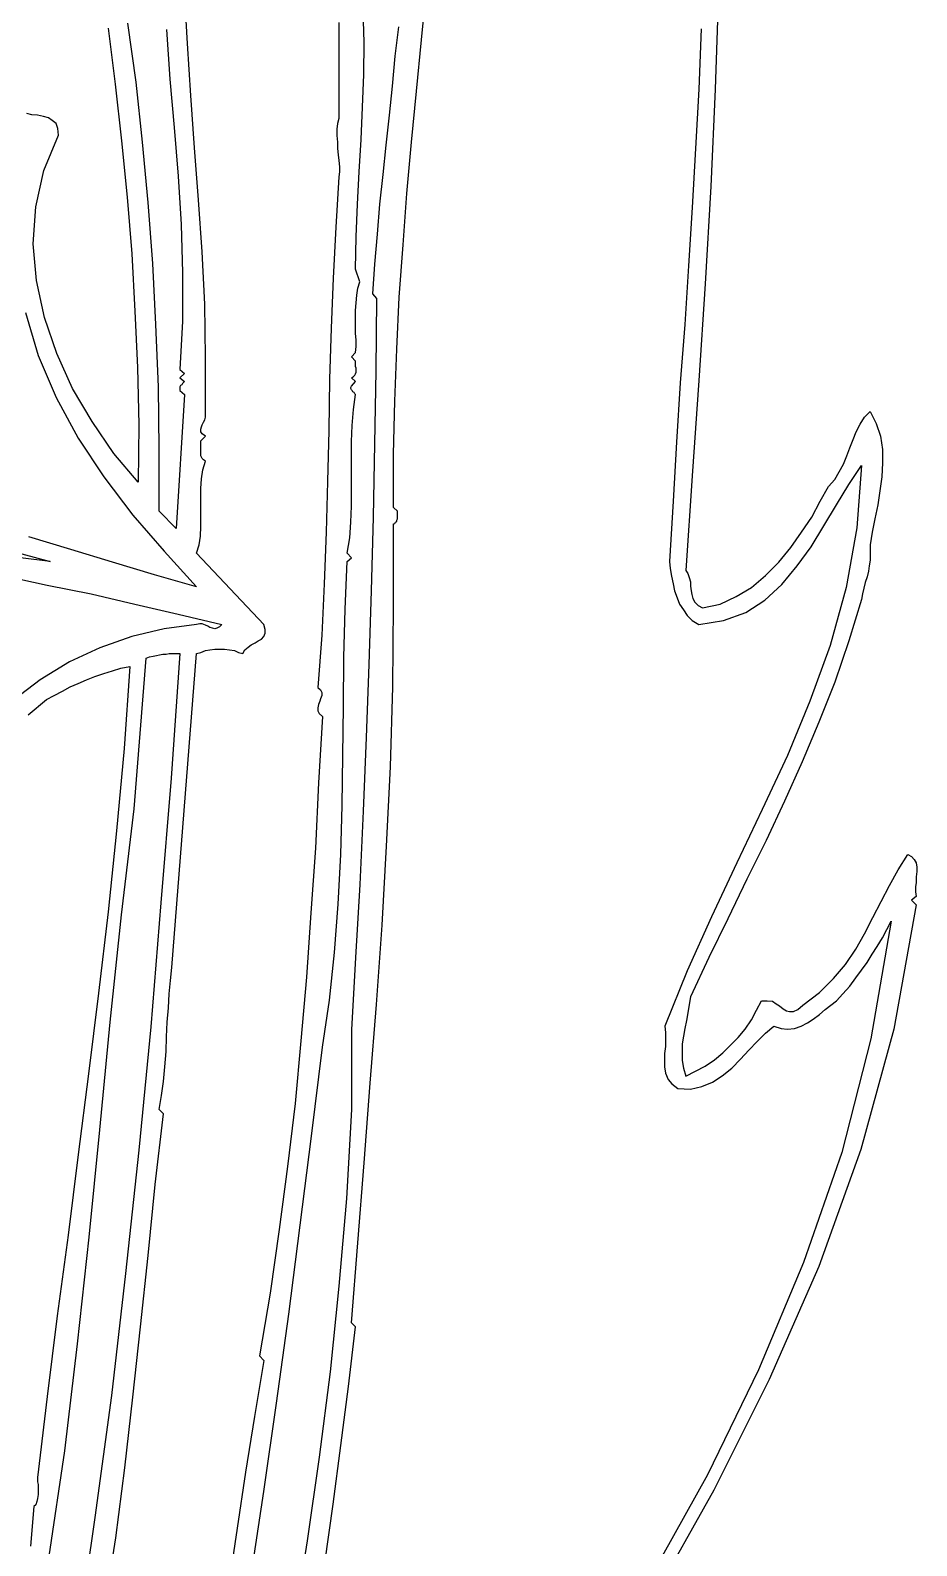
# Model space of a CAD drawing. Extents: x 0.03 to 7.04, y 0.02 to 9.17.
# Drawn here: x 5.646 to 7.04, y 3.918 to 6.303 of the extents above; entities that cross this region are included whole.
import ezdxf

# ---------------------------------------------------------------- set-up
doc = ezdxf.new("R2010")
doc.units = 0
doc.layers.add('1', color=7, linetype='Continuous')

msp = doc.modelspace()

# ---------------------------------------------------------------- linework, layer by layer
msp.add_lwpolyline([(6.728, 6.365), (6.723, 6.21), (6.716, 6.057), (6.707, 5.904), (6.697, 5.752), (6.687, 5.602), (6.677, 5.453), (6.68, 5.448), (6.682, 5.442), (6.684, 5.435), (6.684, 5.428), (6.685, 5.421), (6.686, 5.415), (6.688, 5.409), (6.691, 5.403), (6.696, 5.398), (6.703, 5.394), (6.731, 5.4), (6.756, 5.412), (6.78, 5.426), (6.802, 5.445), (6.823, 5.466), (6.842, 5.489), (6.859, 5.513), (6.875, 5.537), (6.888, 5.562), (6.901, 5.585), (6.911, 5.596), (6.918, 5.608), (6.925, 5.62), (6.93, 5.633), (6.935, 5.646), (6.94, 5.659), (6.945, 5.671), (6.951, 5.683), (6.958, 5.694), (6.967, 5.703), (6.976, 5.684), (6.983, 5.664), (6.986, 5.643), (6.986, 5.622), (6.985, 5.6), (6.982, 5.578), (6.979, 5.556), (6.974, 5.534), (6.97, 5.513), (6.967, 5.493), (6.967, 5.486), (6.967, 5.477), (6.967, 5.469), (6.965, 5.46), (6.964, 5.452), (6.962, 5.443), (6.959, 5.434), (6.957, 5.425), (6.955, 5.416), (6.953, 5.407), (6.933, 5.342), (6.911, 5.277), (6.886, 5.214), (6.86, 5.152), (6.832, 5.09), (6.803, 5.028), (6.773, 4.967), (6.743, 4.905), (6.713, 4.844), (6.684, 4.782), (6.682, 4.77), (6.68, 4.757), (6.678, 4.745), (6.675, 4.732), (6.673, 4.72), (6.671, 4.708), (6.671, 4.695), (6.671, 4.682), (6.673, 4.67), (6.677, 4.657), (6.692, 4.665), (6.707, 4.673), (6.722, 4.683), (6.735, 4.694), (6.747, 4.706), (6.759, 4.718), (6.77, 4.731), (6.78, 4.746), (6.788, 4.761), (6.796, 4.776), (6.805, 4.776), (6.813, 4.775), (6.819, 4.771), (6.824, 4.768), (6.83, 4.763), (6.835, 4.76), (6.84, 4.759), (6.846, 4.759), (6.853, 4.762), (6.861, 4.769), (6.887, 4.789), (6.909, 4.811), (6.928, 4.833), (6.944, 4.857), (6.958, 4.881), (6.971, 4.907), (6.984, 4.932), (6.997, 4.957), (7.011, 4.982), (7.026, 5.006), (7.032, 5.003), (7.036, 4.998), (7.039, 4.993), (7.04, 4.986), (7.04, 4.979), (7.039, 4.971), (7.039, 4.962), (7.038, 4.955), (7.038, 4.947), (7.039, 4.94), (7.032, 4.934), (7.039, 4.927), (7.004, 4.731), (6.952, 4.542), (6.886, 4.358), (6.808, 4.18), (6.721, 4.006), (6.625, 3.835)])
at = {"layer": '1'}
for points in [[(6.109, 3.891), (6.122, 3.984), (6.134, 4.076), (6.146, 4.169), (6.157, 4.263), (6.151, 4.269), (6.161, 4.395), (6.171, 4.521), (6.18, 4.646), (6.19, 4.77), (6.199, 4.895), (6.206, 5.019), (6.212, 5.144), (6.216, 5.27), (6.217, 5.398), (6.217, 5.526), (6.219, 5.527), (6.22, 5.529), (6.222, 5.53), (6.222, 5.532), (6.223, 5.534), (6.223, 5.537), (6.223, 5.54), (6.223, 5.543), (6.223, 5.546), (6.217, 5.552), (6.217, 5.636), (6.219, 5.719), (6.222, 5.801), (6.226, 5.883), (6.232, 5.965), (6.238, 6.046), (6.245, 6.127), (6.253, 6.207), (6.261, 6.288), (6.269, 6.368)], [(5.763, 3.821), (5.78, 3.931), (5.794, 4.041), (5.807, 4.152), (5.819, 4.263), (5.831, 4.375), (5.842, 4.487), (5.855, 4.598), (5.848, 4.605), (5.852, 4.627), (5.855, 4.649), (5.857, 4.672), (5.859, 4.696), (5.86, 4.719), (5.861, 4.742), (5.863, 4.765), (5.864, 4.787), (5.866, 4.808), (5.868, 4.828), (5.907, 5.322), (5.914, 5.324), (5.921, 5.327), (5.928, 5.328), (5.936, 5.329), (5.944, 5.329), (5.951, 5.329), (5.959, 5.328), (5.967, 5.327), (5.973, 5.324), (5.98, 5.322), (5.983, 5.328), (5.988, 5.332), (5.993, 5.336), (5.999, 5.339), (6.004, 5.342), (6.009, 5.345), (6.013, 5.349), (6.015, 5.354), (6.015, 5.36), (6.013, 5.368), (5.907, 5.48), (5.911, 5.493), (5.913, 5.507), (5.914, 5.522), (5.914, 5.537), (5.914, 5.552), (5.914, 5.567), (5.914, 5.582), (5.915, 5.597), (5.917, 5.611), (5.921, 5.625), (5.918, 5.627), (5.916, 5.629), (5.914, 5.633), (5.914, 5.636), (5.914, 5.639), (5.914, 5.643), (5.914, 5.647), (5.914, 5.65), (5.914, 5.654), (5.914, 5.657), (5.921, 5.664), (5.916, 5.668), (5.914, 5.671), (5.914, 5.675), (5.915, 5.679), (5.916, 5.682), (5.918, 5.686), (5.92, 5.69), (5.921, 5.694), (5.921, 5.699), (5.921, 5.703), (5.921, 5.788), (5.92, 5.872), (5.916, 5.954), (5.91, 6.036), (5.904, 6.118), (5.898, 6.2), (5.893, 6.282), (5.888, 6.364)], [(5.992, 3.865), (6.013, 4.004), (6.033, 4.143), (6.052, 4.283), (6.07, 4.423), (6.088, 4.563), (6.105, 4.703), (6.116, 4.777), (6.124, 4.852), (6.13, 4.928), (6.134, 5.006), (6.136, 5.083), (6.137, 5.162), (6.138, 5.239), (6.139, 5.316), (6.141, 5.392), (6.144, 5.467), (6.151, 5.473), (6.144, 5.48), (6.148, 5.504), (6.15, 5.529), (6.151, 5.554), (6.151, 5.579), (6.151, 5.605), (6.151, 5.63), (6.151, 5.656), (6.152, 5.681), (6.154, 5.706), (6.157, 5.73), (6.156, 5.731), (6.155, 5.733), (6.153, 5.734), (6.152, 5.736), (6.151, 5.737), (6.15, 5.739), (6.15, 5.741), (6.151, 5.743), (6.157, 5.75), (6.151, 5.756), (6.154, 5.758), (6.156, 5.76), (6.157, 5.762), (6.158, 5.765), (6.158, 5.768), (6.158, 5.771), (6.157, 5.774), (6.157, 5.777), (6.157, 5.78), (6.157, 5.782), (6.151, 5.789), (6.157, 5.796), (6.158, 5.805), (6.158, 5.815), (6.157, 5.826), (6.157, 5.838), (6.157, 5.85), (6.157, 5.862), (6.158, 5.874), (6.159, 5.886), (6.161, 5.897), (6.164, 5.907), (6.157, 5.927), (6.158, 5.978), (6.16, 6.029), (6.163, 6.08), (6.166, 6.131), (6.168, 6.182), (6.17, 6.233), (6.171, 6.284), (6.169, 6.334)], [(5.768, 6.306), (5.779, 6.218), (5.789, 6.129), (5.798, 6.04), (5.805, 5.951), (5.81, 5.861), (5.814, 5.772), (5.816, 5.682), (5.815, 5.592), (5.777, 5.637), (5.743, 5.687), (5.712, 5.739), (5.687, 5.794), (5.668, 5.851), (5.655, 5.909), (5.65, 5.967), (5.654, 6.025), (5.667, 6.082), (5.69, 6.138), (5.689, 6.148), (5.686, 6.156), (5.68, 6.161), (5.674, 6.165), (5.666, 6.167), (5.657, 6.169), (5.648, 6.17), (5.64, 6.172)], [(5.86, 6.304), (5.865, 6.226), (5.872, 6.15), (5.878, 6.073), (5.883, 5.997), (5.885, 5.921), (5.885, 5.845), (5.881, 5.769), (5.888, 5.763), (5.881, 5.756), (5.888, 5.75), (5.886, 5.748), (5.885, 5.747), (5.884, 5.745), (5.882, 5.744), (5.881, 5.742), (5.881, 5.74), (5.881, 5.738), (5.881, 5.736), (5.888, 5.73), (5.875, 5.519), (5.848, 5.546), (5.848, 5.644), (5.847, 5.742), (5.843, 5.84), (5.838, 5.936), (5.831, 6.032), (5.822, 6.127), (5.812, 6.221), (5.799, 6.314)], [(6.131, 6.315), (6.131, 6.288), (6.131, 6.261), (6.131, 6.234), (6.131, 6.209), (6.131, 6.186), (6.131, 6.164), (6.129, 6.156), (6.128, 6.147), (6.128, 6.137), (6.129, 6.127), (6.129, 6.117), (6.13, 6.107), (6.131, 6.098), (6.132, 6.088), (6.132, 6.08), (6.131, 6.072), (6.126, 5.993), (6.122, 5.913), (6.119, 5.834), (6.116, 5.754), (6.115, 5.673), (6.113, 5.593), (6.111, 5.513), (6.108, 5.432), (6.104, 5.351), (6.098, 5.269), (6.102, 5.265), (6.104, 5.261), (6.104, 5.256), (6.102, 5.251), (6.101, 5.247), (6.099, 5.242), (6.098, 5.237), (6.098, 5.232), (6.1, 5.228), (6.105, 5.223), (6.099, 5.119), (6.094, 5.016), (6.087, 4.914), (6.08, 4.813), (6.071, 4.713), (6.062, 4.614), (6.05, 4.515), (6.037, 4.416), (6.023, 4.316), (6.006, 4.217), (6.013, 4.21), (5.998, 4.122), (5.984, 4.034), (5.971, 3.946), (5.958, 3.858)], [(6.225, 6.308), (6.219, 6.262), (6.215, 6.215), (6.21, 6.169), (6.205, 6.122), (6.2, 6.076), (6.195, 6.029), (6.191, 5.982), (6.187, 5.935), (6.184, 5.888), (6.19, 5.881), (6.189, 5.767), (6.187, 5.652), (6.185, 5.537), (6.182, 5.421), (6.178, 5.305), (6.174, 5.19), (6.169, 5.074), (6.164, 4.959), (6.157, 4.844), (6.151, 4.73), (6.151, 4.719), (6.151, 4.707), (6.151, 4.694), (6.151, 4.681), (6.151, 4.667), (6.151, 4.654), (6.151, 4.64), (6.151, 4.627), (6.151, 4.615), (6.151, 4.605), (6.143, 4.465), (6.131, 4.327), (6.117, 4.192), (6.1, 4.058), (6.081, 3.926), (6.06, 3.794)], [(6.701, 6.305), (6.697, 6.21), (6.692, 6.117), (6.687, 6.024), (6.681, 5.932), (6.675, 5.84), (6.668, 5.748), (6.662, 5.655), (6.657, 5.562), (6.651, 5.467), (6.652, 5.456), (6.654, 5.444), (6.657, 5.432), (6.659, 5.421), (6.663, 5.41), (6.667, 5.4), (6.673, 5.391), (6.679, 5.382), (6.687, 5.374), (6.697, 5.368), (6.736, 5.374), (6.771, 5.387), (6.801, 5.406), (6.828, 5.431), (6.852, 5.46), (6.874, 5.49), (6.894, 5.523), (6.914, 5.556), (6.933, 5.588), (6.953, 5.618), (6.946, 5.52), (6.929, 5.426), (6.904, 5.335), (6.872, 5.247), (6.837, 5.162), (6.797, 5.077), (6.757, 4.993), (6.717, 4.908), (6.679, 4.823), (6.644, 4.736), (6.645, 4.726), (6.645, 4.715), (6.645, 4.704), (6.643, 4.693), (6.643, 4.682), (6.643, 4.672), (6.645, 4.662), (6.649, 4.652), (6.655, 4.645), (6.664, 4.638), (6.684, 4.637), (6.702, 4.641), (6.719, 4.648), (6.734, 4.658), (6.749, 4.67), (6.763, 4.684), (6.776, 4.698), (6.789, 4.712), (6.802, 4.725), (6.815, 4.736), (6.827, 4.732), (6.837, 4.731), (6.848, 4.732), (6.858, 4.736), (6.868, 4.741), (6.877, 4.747), (6.887, 4.754), (6.896, 4.762), (6.905, 4.769), (6.914, 4.776), (6.924, 4.787), (6.935, 4.799), (6.944, 4.812), (6.953, 4.824), (6.962, 4.836), (6.97, 4.849), (6.978, 4.861), (6.986, 4.875), (6.993, 4.888), (7, 4.901), (6.968, 4.716), (6.922, 4.537), (6.862, 4.364), (6.791, 4.195), (6.711, 4.03), (6.622, 3.87)], [(5.638, 5.859), (5.658, 5.791), (5.686, 5.725), (5.721, 5.661), (5.761, 5.6), (5.807, 5.54), (5.856, 5.483), (5.907, 5.427), (5.841, 5.446), (5.775, 5.466), (5.709, 5.486), (5.643, 5.506)], [(5.677, 5.467), (5.63, 5.473), (5.583, 5.481), (5.537, 5.49), (5.491, 5.499), (5.445, 5.507), (5.398, 5.515), (5.351, 5.521), (5.303, 5.525), (5.254, 5.527), (5.203, 5.526), (5.21, 5.552), (5.259, 5.549), (5.307, 5.544), (5.355, 5.538), (5.402, 5.531), (5.449, 5.523), (5.495, 5.513), (5.541, 5.502), (5.587, 5.491), (5.632, 5.479), (5.677, 5.467)], [(5.603, 5.445), (5.672, 5.43), (5.741, 5.416), (5.81, 5.4), (5.878, 5.384), (5.947, 5.368)], [(5.947, 5.368), (5.943, 5.364), (5.939, 5.362), (5.936, 5.361), (5.932, 5.362), (5.928, 5.363), (5.925, 5.365), (5.921, 5.367), (5.916, 5.369), (5.912, 5.369), (5.907, 5.368), (5.856, 5.361), (5.805, 5.349), (5.755, 5.331), (5.707, 5.309), (5.661, 5.281), (5.619, 5.249)], [(5.675, 3.902), (5.7, 4.068), (5.72, 4.236), (5.738, 4.404), (5.755, 4.573), (5.771, 4.742), (5.789, 4.911), (5.809, 5.078), (5.828, 5.315), (5.833, 5.317), (5.839, 5.318), (5.844, 5.319), (5.849, 5.32), (5.854, 5.321), (5.859, 5.321), (5.864, 5.322), (5.87, 5.322), (5.875, 5.322), (5.881, 5.322)], [(5.881, 5.322), (5.867, 5.126), (5.851, 4.93), (5.835, 4.735), (5.816, 4.541), (5.795, 4.347), (5.773, 4.155), (5.747, 3.963), (5.72, 3.773)], [(5.642, 5.226), (5.671, 5.25), (5.683, 5.256), (5.696, 5.263), (5.708, 5.27), (5.721, 5.275), (5.734, 5.281), (5.747, 5.286), (5.761, 5.291), (5.775, 5.295), (5.788, 5.299), (5.802, 5.302)], [(5.802, 5.302), (5.793, 5.173), (5.781, 5.043), (5.768, 4.916), (5.753, 4.788), (5.737, 4.661), (5.721, 4.534), (5.705, 4.407), (5.688, 4.28), (5.672, 4.153), (5.657, 4.026), (5.657, 4.023), (5.657, 4.019), (5.658, 4.015), (5.658, 4.009), (5.658, 4.004), (5.658, 3.999), (5.657, 3.993), (5.656, 3.988), (5.654, 3.983), (5.651, 3.98), (5.646, 3.918)]]:
    msp.add_lwpolyline(points, dxfattribs=at)

doc.saveas('drawing.dxf')
